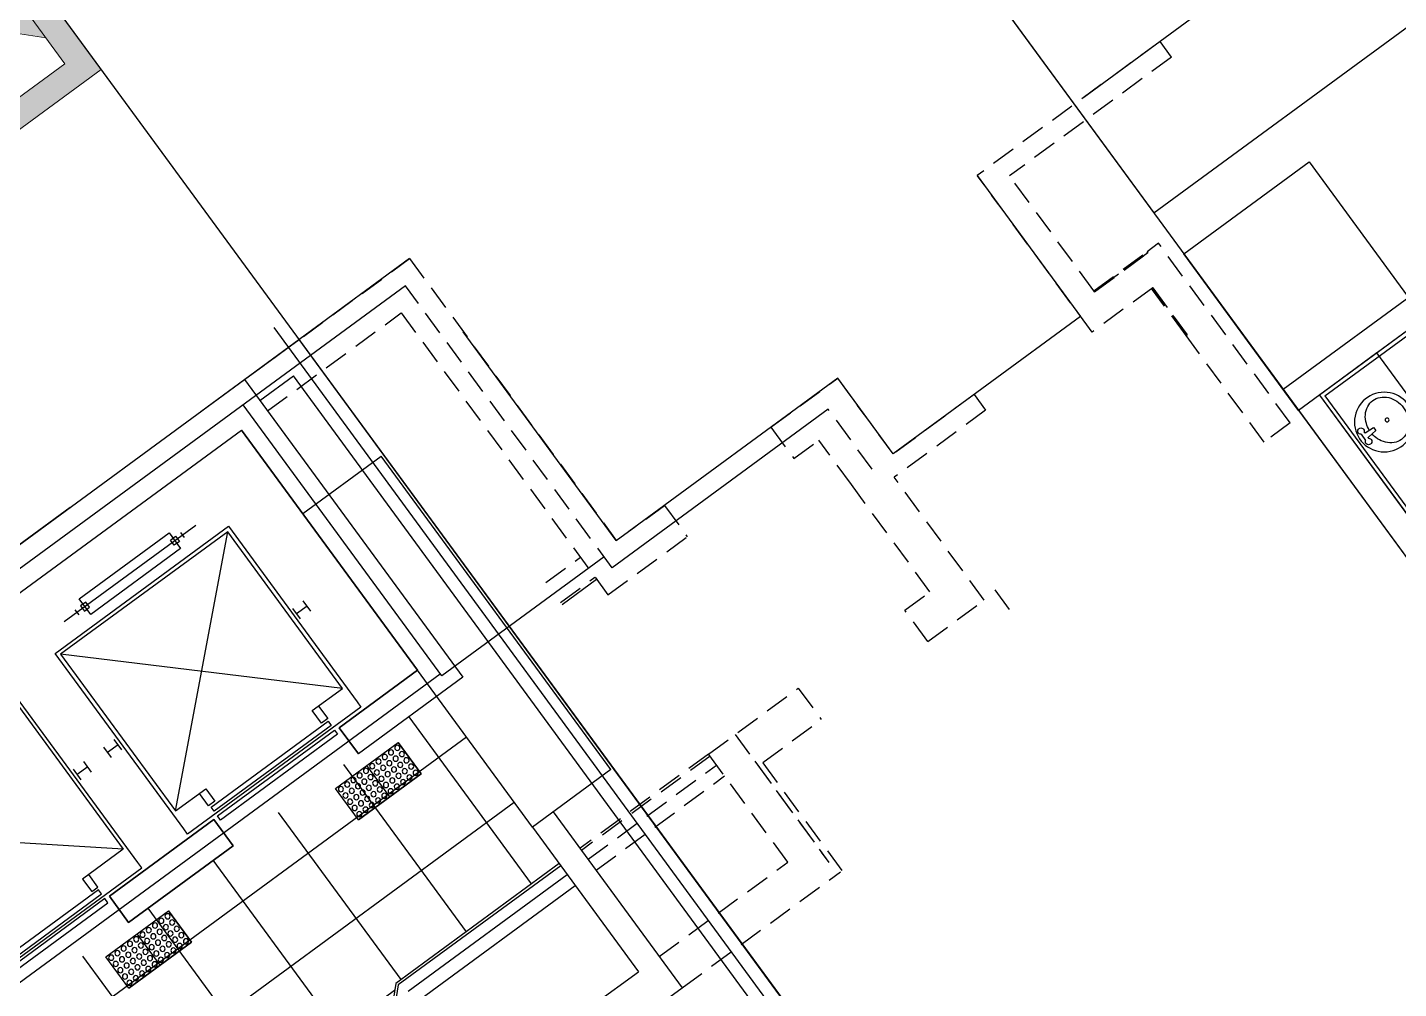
# Model space of a CAD drawing. Header units: millimetres. Extents: x 75184266 to 76346726, y -35850126 to -33679385.
# Drawn here: x 75339655 to 75350244, y -34614490 to -34607070 of the extents above; entities that cross this region are included whole.
import ezdxf

# ---------------------------------------------------------------- set-up
doc = ezdxf.new("R2010")
doc.units = ezdxf.units.MM
doc.header["$LTSCALE"] = 50
doc.header["$MEASUREMENT"] = 0
for name, pattern in [('HIDDEN2', [0.1875, 0.125, -0.0625]), ('XR-지하3층$0$H', [1.3, 0.8, -0.5]), ('XR-지하3층$0$HIDDEN2', [0.1875, 0.125, -0.0625])]:
    doc.linetypes.add(name, pattern=pattern)
doc.layers.get('0').update_dxf_attribs({"linetype": 'CONTINUOUS'})
doc.layers.get('Defpoints').update_dxf_attribs({"color": 51, "linetype": 'CONTINUOUS'})
for name, color, linetype in [('XR-지하3층$0$1712-PL$0$DOOR', 4, 'CONTINUOUS'), ('XR-지하3층$0$1HIDDEN2', 1, 'XR-지하3층$0$HIDDEN2'), ('XR-지하3층$0$5', 5, 'CONTINUOUS'), ('XR-지하3층$0$AA-XXXX-SYMB', 7, 'CONTINUOUS'), ('XR-지하3층$0$hat', 8, 'CONTINUOUS'), ('XR-지하3층$0$W1', 3, 'CONTINUOUS'), ('XR-지하3층$0$XR-1F-PLAN$0$A-EQP1', 1, 'CONTINUOUS'), ('XR-지하3층$0$XR-1F-PLAN$0$A-FIN6', 6, 'CONTINUOUS'), ('XR-지하3층$0$XR-1F-PLAN$0$A-WAL3', 3, 'CONTINUOUS'), ('XR-지하3층$0$일반주차', 8, 'CONTINUOUS'), ('XR-지하3층$0$장애인', 11, 'CONTINUOUS')]:
    doc.layers.add(name, color=color, linetype=linetype)
doc.layers.add('건축', color=8, linetype='CONTINUOUS', plot=False)

# ---------------------------------------------------------------- blocks, each defined once
blk = doc.blocks.new('XR-지하3층$0$일반형 주차')
at = {"layer": 'XR-지하3층$0$일반주차'}
for p, q in [((750.0025255382062, 3865.002096235752), (0.0025255680084229, 3865.002096235752)), ((750.0025255531073, 3735.002096228302), (750.0025255382062, 3865.002096235752)), ((0.0025255531072617, 3735.002096235752), (750.0025255531073, 3735.002096228302))]:
    blk.add_line(p, q, dxfattribs=at)
blk.add_lwpolyline([(2299.999999940395, 4999.999999992549), (-2.98023224e-08, 4999.999999992549), (-1.49011612e-08, 0), (2299.999999985099, 7.4505806e-09)], close=True, dxfattribs=at)
for centre in [(237.502578869462, 3800.000696554781), (562.5025884062052, 3800.000446856022)]:
    blk.add_circle(centre, 17.49999999999998, dxfattribs=at)
blk = doc.blocks.new('XR-지하3층$0$XR-1F-PLAN$0$좌변기')
at = {"layer": 'XR-지하3층$0$XR-1F-PLAN$0$A-EQP1'}
for points in [[(-544.408342204988, 76.07129013910888), (-544.408342204988, 111.0712901391089, 0.4142135623714136), (-554.4083422124384, 121.0712901391089), (-672.4083422049877, 121.0712901391089, 0.4142135623738032), (-682.408342204988, 111.0712901391089), (-682.4083422124387, -318.9287098608911, 0.4142135623727082), (-672.4083422049877, -328.9287098608911), (-554.4083422124384, -328.9287098608911, 0.4142135623743834), (-544.408342204988, -318.9287098608911), (-544.408342204988, -283.9287098608911)], [(-544.408342204988, 111.0712901391089, -0.030636222189718), (-266.4014731198549, 76.37297095358372, -0.0459767933336179), (-84.44178438186646, 33.97125075012445, -0.0422742710004189), (0, 1.8626451e-09), (0, -103.9287098627537)], [(-534.4083422049878, -281.0380072388798, 0.0298669190200423), (-267.5797388404608, -275.0292547717691, 0.0460726925926961), (-87.9552316814661, -233.1189417224377, 0.0305040665674324), (-29.08280790597201, -210.8536791689694, 0.2913024682449105), (-23.54380937665701, -202.284326447174), (-23.4537740200758, -104.9586539249867), (-23.54380936920643, -7.632981410250068, 0.2913024682979765), (-29.08280789852142, 0.936371311545372, 0.030504066566124), (-87.95523167401552, 23.20163386501372, 0.0460726925928861), (-267.5797388404608, 65.11194691248238, 0.029887604324839), (-534.4083422049878, 71.12049260549247)], [(-544.408342204988, -318.9287098608911, 0.030636222189718), (-266.4014731273055, -284.2303906772286, 0.0459767933336179), (-84.44178438186646, -241.828670475632, 0.0422742710004189), (0, -207.8574197255075), (0, -103.9287098627537)]]:
    blk.add_lwpolyline(points, format="xyb", dxfattribs=at)
for points in [[(-667.2524256557226, 63.56331161223351, 0.3360877986061701), (-682.4076904132963, 47.97324294038118), (-682.4089940115807, -255.830662664026, 0.3693323486024567), (-666.2486833184958, -272.7541720662266, 0.0149273449959095), (-534.4083422049878, -281.0380072388798), (-534.4083422049878, 71.12049260549247, 0.0149678927337355)], [(-495.5731726661323, 67.29656207561493, 0.4084310783635554), (-504.4083421975373, 58.31128771230578), (-504.6481005921958, -104.9586539268493), (-504.4083421975373, -268.2285955678672, 0.408431076577041), (-495.5731727257369, -277.2138699311763, 0.0247228948297339), (-268.127798512578, -270.0574911329895, 0.046051375811737), (-89.48502677679062, -228.3584343288094, 0.0305185402999012), (-31.15350143611431, -206.302555732429, 0.2896445831386249), (-28.54379085451365, -202.2619922179729), (-28.45377615839243, -104.9586539249867), (-28.54379085451365, -7.6553156375885, 0.2896445832370718), (-31.15350143611431, -3.614752126857638, 0.0305185402986911), (-89.48502677679062, 18.44112647138536, 0.0460513758119316), (-268.1277985200286, 60.14018327370286, 0.0247228948235403)]]:
    blk.add_lwpolyline(points, format="xyb", close=True, dxfattribs=at)
blk.add_lwpolyline([(-502.4083422124386, -283.9287090133876), (-502.4083422124386, 76.07129098661244), (-682.4083422124387, 76.07129098661244), (-682.4083422124387, -283.9287090133876)], close=True, dxfattribs=at)
blk = doc.blocks.new('XR-지하3층$0$XR-1F-PLAN$0$A$C56F60109')
at = {"layer": 'Defpoints'}
blk.add_line((380.0001911171712, 375.000055078126), (380.0001911171712, 5.50781260245e-05), dxfattribs=at)
at = {"layer": 'XR-지하3층$0$XR-1F-PLAN$0$A-EQP1'}
for p, q in [((15.0001911171712, 410.0771861604298), (15.0001911171712, 25.00005507812602)), ((45.00019111717119, 410.0771861604298), (45.00019111717119, 25.00005507812602)), ((715.0001911171712, 410.0771861604298), (715.0001911171712, 25.00005507812602)), ((745.0001911171712, 410.0771861604298), (745.0001911171712, 25.00005507812602)), ((349.5820472412743, 144.2453754066373), (411.6170017295517, 144.2453754066373)), ((380.0001911171712, 175.3705896406318), (380.0001911171712, 113.3468027316848)), ((0.0001911171711981, 5.000055078126024), (0.0001911171711981, 5.50781260245e-05)), ((10.00019111717119, 25.00005507812602), (50.00019111717119, 25.00005507812602)), ((10.00019111717119, 25.00005507812602), (10.00019111717119, 15.00005507812602)), ((10.00019111717119, 15.00005507812602), (50.00019111717119, 15.00005507812602)), ((50.00019111717119, 25.00005507812602), (50.00019111717119, 15.00005507812602)), ((60.00019111717119, 5.000055078126024), (60.00019111717119, 5.50781260245e-05)), ((617.5001911171712, 50.00005507812602), (142.5001911171712, 50.00005507812602)), ((700.0001911171713, 5.000055078126024), (700.0001911171713, 5.50781260245e-05)), ((750.0001911171713, 25.00005507812602), (710.0001911171713, 25.00005507812602)), ((710.0001911171713, 25.00005507812602), (710.0001911171713, 15.00005507812602)), ((750.0001911171713, 15.00005507812602), (710.0001911171713, 15.00005507812602)), ((750.0001911171713, 25.00005507812602), (750.0001911171713, 15.00005507812602)), ((760.0001911171713, 5.000055078126024), (760.0001911171713, 5.50781260245e-05))]:
    blk.add_line(p, q, dxfattribs=at)
blk.add_lwpolyline([(567.5001911171712, 375.000055078126), (617.5001911171712, 325.000055078126), (617.5001911171712, 5.50781260245e-05), (142.5001911171712, 5.50781260245e-05), (142.5001911171712, 325.000055078126), (192.5001911171712, 375.000055078126)], close=True, dxfattribs=at)
for points in [[(387.1461694599129, 65.8331054651062), (550.1700773895718, 65.8331054651062), (550.1700773895718, 288.2174544592272, 0.2728149114450856), (543.504948309157, 299.5237591254408, 0.0701453895469749), (498.9137640972622, 316.5835033167969, 0.0326795814074845), (447.2710080281831, 324.9177539466764, 0.0236712464797713), (375.1700773895718, 328.3331054651062, 0.0236712464797609), (303.0691467509605, 324.9177539466764, 0.0326795814074358), (251.4263906818815, 316.5835033167969, 0.0701453895468886), (206.8352064681239, 299.5237591254408, 0.2728149111879063), (200.1700773895718, 288.2174544592272), (200.1700773895718, 65.8331054651062), (373.2470344775356, 65.8331054651062)], [(371.325548181776, 17.10826054558856), (374.0716017973608, 86.74239572574152, -0.9999999999999994), (386.3216017973608, 86.74239572574152), (389.0676491302438, 17.10844900057418, -0.4140453846815535), (380.1966017973608, 7.620146188593934, -0.4140453846815539), (371.3255544626153, 17.10844900057418)]]:
    blk.add_lwpolyline(points, format="xyb", dxfattribs=at)
for centre, radius in [((30.0001911171712, 249.287298656709), 15.01692450927824), ((730.0001911171713, 249.287298656709), 15.01692450927824), ((380.0001911171712, 144.2453754066373), 15), ((353.3322534938343, 34.21319938608212), 15.3125), ((407.0609500990249, 34.21319938608212), 15.3125)]:
    blk.add_circle(centre, radius, dxfattribs=at)
for centre, radius, start, end in [((30.0001911171712, 410.0771861604298), 15, 0, 180), ((730.0001911171713, 410.0771861604298), 15, 0, 180), ((10.00019111717119, 5.000055078126024), 10, 90, 180), ((50.00019111717119, 5.000055078126024), 10, 0, 90), ((710.0001911171713, 5.000055078126024), 10, 90, 180), ((750.0001911171713, 5.000055078126024), 10, 0, 90)]:
    blk.add_arc(centre, radius, start, end, dxfattribs=at)
blk = doc.blocks.new('XR-지하3층$0$XR-1F-PLAN$0$1LAVA01')
at = {"layer": 'XR-지하3층$0$XR-1F-PLAN$0$A-EQP1'}
for p, q in [((-29.28768482279702, -30), (29.28768482279338, -30)), ((-29.28768482279338, -58), (-26.19421443939427, -58)), ((-21.21633033438047, -62.53024491801625), (-14, -139)), ((14, -139), (21.21633033438047, -62.53024491801625)), ((26.19421443939427, -58), (29.28768482278974, -58)), ((-14, -139), (14, -139))]:
    blk.add_line(p, q, dxfattribs=at)
blk.add_lwpolyline([(-17.66006731622473, -100.2151275944415, 0.0644354466084722), (-72.49462096960995, -111.8818823128822, 0.0917189060394556), (-131.5218613006982, -145.7771285725248, 0.103598519127684), (-172.3513004790911, -198.3685546648485, 0.113912266631552), (-186, -257.5, 0.113912266631552), (-172.3513004790911, -316.6314453351513, 0.1035985191276849), (-131.5218613006982, -369.2228714274752, 0.091718906039456), (-72.49462096960995, -403.1181176871177, 0.0847847438336928), (0, -415.5, 0.0847847438336931), (72.49462096960995, -403.1181176871177, 0.0917189060394566), (131.5218613006982, -369.2228714274752, 0.1035985191276841), (172.3513004790912, -316.6314453351513, 0.113912266631552), (186, -257.5, 0.1139122666315526), (172.3513004790912, -198.3685546648485, 0.103598519127684), (131.5218613006982, -145.7771285725248, 0.091718906039456), (72.49462096960995, -111.8818823128822, 0.064435446608473), (17.66006731622473, -100.2151275944415, 0.0847847438336915)], format="xyb", dxfattribs=at)
for centre, radius in [((0, -230), 230), ((0, -257.5), 15)]:
    blk.add_circle(centre, radius, dxfattribs=at)
for centre, radius, start, end in [((-50, -44), 25, 34.05579774256928, 325.9442022574497), ((-26.19421443939427, -63), 5, 5.390947441976477, 90), ((26.19421443939427, -63), 5, 90, 174.6090525580235), ((50, -44), 25, 214.0557977425856, 145.9442022574306)]:
    blk.add_arc(centre, radius, start, end, dxfattribs=at)
blk = doc.blocks.new('XR-지하3층$0$1712-PL$0$FSD1000')
at = {"layer": 'XR-지하3층$0$1712-PL$0$DOOR', "color": 9}
for p, q in [((24.99999120959547, -101.3030651947483, 1.77157797812e-05), (864.9999912095955, -101.3031183918938, 1.77157797812e-05)), ((39.99998835974839, -146.3030661446973, 1.77157797812e-05), (849.9999883597483, -146.3031174419447, 1.77157797812e-05))]:
    blk.add_line(p, q, dxfattribs=at)
at = {"layer": 'XR-지하3층$0$1712-PL$0$DOOR', "elevation": 1.77157797812e-05}
for points in [[(25.00004440674093, 738.6969348052518), (24.99999120959547, -101.3030651947483), (69.99999120959546, -101.3030680445954), (70.00004440674093, 738.6969319554047)], [(-5.000018289894796, -251.3030632948503), (-5.000008790404534, -101.3030632948503), (24.99999120959547, -101.3030651947483), (24.99998835974839, -146.3030651947483), (39.99998835974839, -146.3030661446973), (39.99998171010521, -251.3030661446974)], [(894.9999817101051, -251.3031202917919), (894.9999912095954, -101.3031202917918), (864.9999912095955, -101.3031183918938), (864.9999883597484, -146.3031183918938), (849.9999883597483, -146.3031174419447), (849.9999817101053, -251.3031174419448)]]:
    blk.add_lwpolyline(points, close=True, dxfattribs=at)
at = {"layer": 'XR-지하3층$0$1712-PL$0$DOOR', "color": 9}
blk.add_arc((24.99999120959547, -101.3030651947483, 1.77157797812e-05), 840, 359.9999963714621, 86.92910956115757, dxfattribs=at)
blk = doc.blocks.new('XR-지하3층$0$A$C0D98130B')
at = {"layer": 'XR-지하3층$0$W1', "ltscale": 0.5}
for p, q in [((-2369.732555657625, 1629.633286729455, -0.0170782284844293), (270.752870682627, 3566.789622366429, -0.0170435031590195)), ((329.9147730059922, 3486.167854517699, -0.0170487414634314), (270.761904746294, 3566.796250119806, -0.0170487414634314)), ((-2090.170353114605, 1586.680115684867, -0.017035993795325), (389.0573863685131, 3405.531935527921, -0.0170435031590248)), ((389.0573863685131, 3405.531935527921, -0.0170834667888471), (329.9051285162568, 3486.160778969527, -0.0170834667888471)), ((1796.884629387409, 1486.560683920979, -0.0170834667888471), (389.0573863722384, 3405.531935527921, -0.0170834667888471)), ((1635.626942556351, 1368.256168201566, -0.0170834667888471), (227.799699563533, 3287.227419793606, -0.0170834667888471)), ((-2369.732555657625, 1629.633286729455, -0.0170782284844275), (-133.7737024240196, -1418.141772568226, -0.0170782284844275)), ((-2090.170353125781, 1586.680115669966, -0.0170782284844338), (-90.82053144276144, -1138.579569980502, -0.0170782284844338)), ((1796.09964395687, 1486.108319580555, -0.017080462921319), (1634.960402619094, 1367.642523244023, -0.0170852057676651)), ((2329.195727486164, 760.9817335605621, -0.017080462921319), (2168.056486137212, 642.5159372240305, -0.0170852057676651)), ((2506.711723819375, 519.0145630389452, -0.0170834667888471), (2329.254950214178, 760.9010932743548, -0.0170834667888471)), ((2227.149521265179, 561.9677341282367, -0.0170834667888471), (2167.997263424099, 642.59657754004, -0.0170834667888471)), ((-90.82053143531084, -1138.579569995403, -0.0170122877167001), (2227.149521265179, 561.9677341282367, -0.0170804629213189)), ((-133.7737024724483, -1418.141772553324, -0.0170083426808001), (2506.711723819375, 519.0145630389452, -0.0170834667888471)), ((928.8422657251357, 353.632789850235, -0.0170791643400112), (848.2134223319591, 294.4805320203304, -0.0170791643400112)), ((1283.755812946707, -130.1402705460787, -0.0170791643400112), (928.8422657251357, 353.632789850235, -0.0170791643400112)), ((1203.126969568431, -189.2925284206867, -0.0170791643400112), (848.2134223319591, 294.4805320203304, -0.0170791643400112))]:
    blk.add_line(p, q, dxfattribs=at)
at = {"layer": 'XR-지하3층$0$W1', "ltscale": 100}
blk.add_line((-293.7027673833072, -862.0998467057942, -0.0170444390145917), (-90.85084886476399, -1138.601812317967, -0.0170444390145917), dxfattribs=at)
at = {"layer": 'XR-지하3층$0$XR-1F-PLAN$0$A-EQP1'}
for p, q in [((363.9921270944178, 1588.771913304925, -0.0170782284844389), (1085.510944470763, 2118.104411736131, -0.0170782284844389)), ((1103.256621841341, 2093.915758728981, -0.0170782284844389), (381.7378044873477, 1564.583260267973, -0.0170782284844389)), ((970.0201694406568, 1996.168641746044, -0.0170782284844389), (952.2744920700787, 2020.357294782996, -0.0170782284844389)), ((413.9189781956374, 1588.192542091012, -0.0170782284844389), (396.1733008362353, 1612.381195142865, -0.0170782284844389)), ((13.25532685220241, 1331.458614334464, -0.017035993795325), (243.0488619804382, 1500.043525964021, -0.017035993795325)), ((260.7945393510163, 1475.854872912168, -0.017035993795325), (31.00100420787931, 1307.269961297512, -0.017035993795325)), ((31.00100421905518, 1307.269961342215, -0.017035993795325), (13.25532687082886, 1331.458614364266, -0.017035993795325)), ((-1208.270455569029, 435.3027849197387, -0.017035993795325), (-712.404263895005, 799.0882937163115, -0.017035993795325)), ((-694.6585865318774, 774.8996406942606, -0.017035993795325), (-1190.524778194725, 411.1141318678855, -0.017035993795325)), ((-694.6585865318774, 774.8996406942606, -0.017035993795325), (-712.404263895005, 799.0882937163115, -0.017035993795325))]:
    blk.add_line(p, q, dxfattribs=at)
for points, elevation in [([(940.878025472164, 2003.291523560882), (839.9705346599222, 1590.444483757019), (869.1126786656678, 1583.321602031588), (970.0201694555581, 1996.168641880154)], -0.0170782284844389), ([(415.8731671273708, 1618.128826886415), (839.9705346599222, 1590.444483757019), (838.0163457617163, 1560.508198991418), (413.9189782142639, 1588.192542105913)], -0.0170782284844389), ([(-167.6995392590761, 1189.998622074723), (-268.6070300899446, 777.1515822857617), (-239.464886110276, 770.0287005454303), (-138.557395260781, 1182.875740379095)], -0.0170359937953199), ([(-692.7043976262212, 804.8359254449605), (-268.6070300899446, 777.1515822857617), (-270.5612190067768, 747.2152974754572), (-694.6585865318774, 774.8996406942606)], -0.0170359937953199)]:
    blk.add_lwpolyline(points, close=True, dxfattribs=dict(at, elevation=elevation))
at = {"layer": 'XR-지하3층$0$XR-1F-PLAN$0$A-EQP1', "elevation": -0.0170359937953199}
blk.add_lwpolyline([(-1431.558696240186, 739.6606671661137), (-1064.697867318987, 1008.803112477064, -0.9999999999767172), (-1041.036965813487, 976.551573947072), (-1407.897794723511, 707.4091286361219)], format="xyb", dxfattribs=at)
at = {"layer": 'XR-지하3층$0$XR-1F-PLAN$0$A-EQP1', "linetype": 'Continuous', "elevation": -0.0170401796799297}
blk.add_lwpolyline([(-90.85084870085122, -1138.601812645793), (1203.126970354468, -189.2925278246402), (877.789551690221, 254.166109457612), (-416.1882667392492, -695.1431744545697)], close=True, dxfattribs=at)
at = {"layer": 'XR-지하3층$0$XR-1F-PLAN$0$A-FIN6'}
for p, q in [((236.6058863401413, 1458.10919611156, -0.0170782284844389), (-638.8510358482599, 2651.420857071876, -0.0170782284844389)), ((-2060.594224181026, 1546.365693941712, -0.0170751011384028), (-609.2749068997799, 2611.106435358525, -0.0170782284844389)), ((-585.0862535834312, 2628.852112367749, -0.0170328664492889), (-2036.405571129173, 1564.111371353268, -0.017035993795325)), ((-84.3775564543903, -1096.645240113139, -0.017035993795325), (-2065.981700077653, 1604.42579305172, -0.017035993795325)), ((381.7378044910728, 1564.583260282874, -0.0170782284844389), (236.6058863401413, 1458.10919611156, -0.0170782284844389)), ((-84.3775564543903, -1096.645240113139, -0.0170129991436319), (2209.403843909502, 586.1563871353864, -0.0170804629213189))]:
    blk.add_line(p, q, dxfattribs=at)
at = {"layer": 'XR-지하3층$0$XR-1F-PLAN$0$A-WAL3', "ltscale": 5}
for p, q in [((363.9921271130443, 1588.771913319826, -0.0170782284844389), (-493.7191176824271, 2757.89492122829, -0.0170782284844389)), ((243.0488619841635, 1500.043526515364, -0.0170782284844389), (-614.6623827740549, 2669.166534438729, -0.0170782284844389)), ((363.9921271130443, 1588.771913319826, -0.0170782284844389), (243.0488619841635, 1500.043526515364, -0.0170782284844389))]:
    blk.add_line(p, q, dxfattribs=at)
at = {"rotation": 126.293795718509}
blk.add_blockref('XR-지하3층$0$1712-PL$0$FSD1000', (2083.463512029499, 586.6870125234128, -0.0171029215474463), dxfattribs=at)
at = {"layer": 'XR-지하3층$0$XR-1F-PLAN$0$A-EQP1', "rotation": 306.2657939504788}
blk.add_blockref('XR-지하3층$0$XR-1F-PLAN$0$좌변기', (401.0375440046191, 2567.964912578464, -0.0170420629586116), dxfattribs=at)
at = {"layer": 'XR-지하3층$0$XR-1F-PLAN$0$A-EQP1', "extrusion": (0, 0, -1), "xscale": -1, "zscale": -1, "rotation": 143.734870406842}
blk.add_blockref('XR-지하3층$0$XR-1F-PLAN$0$A$C56F60109', (661.6799970641733, 2572.65399697423, 0.017035993795325), dxfattribs=at)
at = {"layer": 'XR-지하3층$0$XR-1F-PLAN$0$A-EQP1', "xscale": -0.9999999999999996, "rotation": 216.2644652505396}
blk.add_blockref('XR-지하3층$0$XR-1F-PLAN$0$좌변기', (-1106.76728906855, 1450.600525051355, -0.017035993795325), dxfattribs=at)
at = {"layer": 'XR-지하3층$0$XR-1F-PLAN$0$A-EQP1', "linetype": 'Continuous', "extrusion": (-4.95176e-11, -5.53307e-11, -1), "zscale": -0.9999999999999998, "rotation": 143.7348703911819}
for p in [(-839.9053422100847, -393.7098592668765, 0.0110576895417114), (-253.300967097283, -824.064206451177, 0.0110577424007402)]:
    blk.add_blockref('XR-지하3층$0$XR-1F-PLAN$0$1LAVA01', p, dxfattribs=at)
blk = doc.blocks.new('XR-지하3층$0$장애인 주차')
at = {"layer": 'XR-지하3층$0$5', "ltscale": 4}
h = blk.add_hatch(color=7, dxfattribs=at)
h.dxf.hatch_style = 1
h.paths.add_polyline_path([(3841.997264835671, -695.0780087946878), (4402.000121470854, -695.0780087946878), (4402.000121470854, -1115.080151271075), (3841.997264835671, -1115.080151271075)])
h.paths.add_polyline_path([(3891.997519892382, -1065.079896214363), (4351.99986641414, -1065.079896214363), (4351.99986641414, -745.0782638514011), (3891.997519892382, -745.0782638514011)], flags=16)
h.paths.add_polyline_path([(3982.199268697524, -989.8749685254544), (3988.055078290212, -973.1311586538368), (4011.176556505419, -981.2174290407376), (4046.302626567036, -898.3408815806098), (4135.870332298697, -898.3408815806098), (4137.145780135219, -880.6026270158372), (4072.273199870749, -880.602627015849), (4072.273199870749, -862.8643724511003), (4138.421227971735, -862.8643724511003), (4142.235960863689, -809.8110830911862, -3.722470104551928), (4160.964472694517, -796.67601004478), (4152.378934681071, -916.0791361453585), (4058.050227145791, -916.0791361453702), (4021.01875284036, -1003.451299681202)], flags=0)
h = blk.add_hatch(color=256, dxfattribs=at)
h.dxf.hatch_style = 1
h.paths.add_polyline_path([(4351.99986641414, -1065.079896214362), (4351.999866414141, -745.0782638514011), (3891.997519892383, -745.0782638514011), (3891.997519892382, -1065.079896214363)])
at = {"layer": 'XR-지하3층$0$hat'}
h = blk.add_hatch(color=7, dxfattribs=at)
edge = h.paths.add_edge_path()
edge.add_line((4160.964472694536, -796.67601004485), (4152.378934681087, -916.0791361454055))
edge.add_line((4152.37893468108, -916.0791361454167), (4058.050227145789, -916.0791361454283))
edge.add_line((4058.050227145791, -916.0791361454167), (4021.018752840348, -1003.451299681236))
edge.add_line((4021.018752840351, -1003.451299681236), (3982.199268697519, -989.874968525477))
edge.add_line((3982.199268697524, -989.874968525477), (3988.055078290214, -973.1311586538714))
edge.add_line((3988.055078290212, -973.1311586538714), (4011.176556505425, -981.2174290407828))
edge.add_line((4011.176556505419, -981.2174290407955), (4046.302626567057, -898.3408815806679))
edge.add_line((4046.302626567061, -898.340881580656), (4135.870332298704, -898.3408815806441))
edge.add_line((4135.870332298706, -898.340881580656), (4137.145780135244, -880.6026270158836))
edge.add_line((4137.145780135244, -880.6026270158836), (4072.273199870745, -880.6026270158953))
edge.add_line((4072.273199870749, -880.6026270158836), (4072.273199870746, -862.8643724511348))
edge.add_line((4072.273199870749, -862.8643724511348), (4138.421227971742, -862.8643724511229))
edge.add_line((4138.421227971745, -862.8643724511348), (4142.235960863693, -809.8110830912447))
edge.add_arc((4140.258635246823, -787.0722665791609), 22.82462689652929, -24.88272667549188, 274.96983382009233, ccw=False)
edge = h.paths.add_edge_path()
edge.add_line((4047.665030254847, -981.4920170499337), (4057.804424407357, -957.5691022683568))
edge.add_arc((4127.470813777448, -941.6413942127928), 71.46396078982474, 192.8780981385994, 416.1688054886157)
edge.add_line((4167.258228158817, -882.277606019873), (4168.678321340426, -862.5277004258722))
edge.add_arc((4127.470813777439, -941.641394212781), 89.20221535457303, 206.535022543775, 422.4865967028556, ccw=False)
at = {"layer": 'XR-지하3층$0$장애인', "lineweight": 5, "true_color": 0xffffff}
blk.add_hatch(color=7, dxfattribs=at).paths.add_polyline_path([(2471.998693153262, 3994.919848728925), (2471.998693153262, -1005.080151271075), (3841.997264835671, -1005.080151271075), (3841.997264835671, -805.0801512710747), (2671.998693153263, -805.0801512710751), (2671.998693153262, 3794.919848728925), (5571.998693153263, 3794.919848728926), (5571.998693153262, -805.080151271075), (4402.000121470854, -805.080151271075), (4402.000121470854, -1005.080151271075), (5771.998693153262, -1005.080151271075), (5771.998693153262, 3994.919848728925)])
h = blk.add_hatch(color=7, dxfattribs=at)
h.paths.add_polyline_path([(5571.998693153262, 2794.914747595385), (5571.998693153262, 3077.758902888156), (4854.837747312696, 3794.919848728925), (4571.993592018897, 3794.919848728925)])
h.paths.add_polyline_path([(4571.993592018706, 3044.916022878447), (4571.993592018645, 2762.071867584627), (5571.998693153263, 1762.066766450834), (5571.998693153263, 2044.910921743602)])
h.paths.add_polyline_path([(4571.993592018483, 2012.068041734125), (4571.993592018423, 1729.223886441228), (5571.998693153262, 729.2187853062899), (5571.99869315326, 1012.062940599053)])
h.paths.add_polyline_path([(5571.99869315326, -303.629195838255), (5571.99869315326, -20.78504054549086), (4571.993592018262, 979.220060589802), (4571.993592018202, 696.3759052969056)])
h.paths.add_polyline_path([(4571.99359201804, -53.62792055452175), (4571.99359201798, -336.4720758474171), (5040.601667441591, -805.080151271075), (5323.445822734374, -805.0801512710751)])
h = blk.add_hatch(color=7, dxfattribs=at)
h.paths.add_polyline_path([(3763.150870514194, 2216.264290113818, -1), (3462.570463011247, 2216.264290113882, -1)])
h.paths.add_polyline_path([(3992.194974712547, 1503.153291136039, -0.3430925305423056), (3870.429412635672, 1283.463612269276), (3381.11380824785, 1193.932868147644), (3089.64061403725, 708.0093506300605, -0.9316528967307836), (2986.990762166922, 769.5822570894251), (3329.523243890798, 1378.635825979506), (3638.530074299372, 1415.295302762543, 0.4460483878234904), (3688.559342324034, 1485.064711287606), (3600.488111895317, 1888.254374792776, -0.5961441325676429), (3698.969839655798, 2008.645807942122), (4213.677944949887, 1850.800996607583), (4443.199970943389, 1569.414632520067, -0.8833640971827884), (4354.906219544061, 1492.991562665783), (4150.936932001604, 1740.869922228085), (3925.143719778168, 1810.1136093145)])
h.paths.add_polyline_path([(4052.621828863025, 1393.018152349396), (4055.397873318553, 1527.544381644268, -1.526545251934503), (3257.253911445657, 820.1519422765429), (3348.0148907452, 968.8766923101947, 1.638056132797179)])
at = {"layer": 'XR-지하3층$0$1HIDDEN2', "color": 11}
for points in [[(4160.96447269452, -796.6760100447573), (4152.378934681071, -916.0791361453585), (4058.050227145791, -916.0791361453702), (4021.01875284036, -1003.451299681202), (3982.199268697524, -989.8749685254544), (3988.055078290212, -973.1311586538368), (4011.176556505419, -981.2174290407376), (4046.302626567036, -898.3408815806098), (4135.870332298697, -898.3408815806098), (4137.145780135219, -880.6026270158372), (4072.273199870749, -880.602627015849), (4072.273199870749, -862.8643724511003), (4138.421227971735, -862.8643724511003), (4142.235960863685, -809.8110830912219)], [(4167.258228158817, -882.2776060198148), (4168.678321340427, -862.5277004258032)]]:
    blk.add_lwpolyline(points, dxfattribs=at)
for centre, radius, start, end in [((4140.258635247797, -787.0722665790381), 22.8246268965323, 335.1172733215335, 274.9698338172116), ((4127.470813777439, -941.6413942127574), 89.20221535457668, 206.5350225406521, 62.48659670311565), ((4127.470813777439, -941.6413942127574), 71.46396078982, 192.8780981454637, 56.1688054908522)]:
    blk.add_arc(centre, radius, start, end, dxfattribs=at)
at = {"layer": 'XR-지하3층$0$5', "lineweight": 5}
for p, q in [((4571.993592018865, 3794.919848728925), (4571.99359201788, -805.1036164912276)), ((5571.998693153045, 2794.914747595602), (4571.99359201868, 3794.919848729143)), ((5571.998693153109, 3077.758902888307), (4854.837747312696, 3794.919848728925)), ((5571.998693152887, 2044.910921743978), (4571.993592018702, 3044.91602287845)), ((5571.998693152824, 1762.066766451273), (4571.993592018458, 2762.071867584813)), ((5571.998693152665, 1012.062940599649), (4571.993592018487, 2012.068041734122)), ((5571.998693152607, 729.2187853069445), (4571.993592018236, 1729.223886441416)), ((5571.998693152449, -20.78504054467885), (4571.993592018271, 979.2200605897937)), ((5571.998693152392, -303.6291958373836), (4571.99359201802, 696.3759052970881)), ((5323.445822734374, -805.080151271075), (4571.993592017399, -53.62792055387945)), ((5040.601667441591, -805.0801512710751), (4571.993592017149, -336.4720758465851))]:
    blk.add_line(p, q, dxfattribs=at)
at = {"layer": 'XR-지하3층$0$5', "ltscale": 4}
for p, q in [((4165.298914032375, -1004.579583198746), (4165.298914032418, -804.5785629718947)), ((4165.298914032418, -804.5785629718947), (4165.298914032399, -904.5790730853205))]:
    blk.add_line(p, q, dxfattribs=at)
at = {"layer": 'XR-지하3층$0$5', "lineweight": 5}
for points in [[(3841.997264835671, -1005.080151271075), (2471.998693153262, -1005.080151271075), (2471.998693153262, 3994.919848728925), (5771.998693153262, 3994.919848728925), (5771.998693153262, -1005.080151271075), (4402.000121470854, -1005.080151271075)], [(3841.997264835671, -805.080151271075), (2671.998693153262, -805.080151271075), (2671.998693153262, 3794.919848728925), (5571.998693153262, 3794.919848728925), (5571.998693153262, -805.080151271075), (4402.000121470854, -805.080151271075)]]:
    blk.add_lwpolyline(points, dxfattribs=at)
at = {"layer": 'XR-지하3층$0$5', "ltscale": 4}
for points in [[(3841.997264835671, -695.0780087946878), (3841.997264835671, -1115.080151271075), (4402.000121470854, -1115.080151271075), (4402.000121470854, -695.0780087946878)], [(3891.997519892382, -745.0782638514011), (3891.997519892382, -1065.079896214363), (4351.99986641414, -1065.079896214363), (4351.99986641414, -745.0782638514011)]]:
    blk.add_lwpolyline(points, close=True, dxfattribs=at)
at = {"layer": 'XR-지하3층$0$장애인', "color": 8, "lineweight": 5}
for p, q in [((3698.969839655798, 2008.645807942122, 0.0001127901416624), (4213.677944949887, 1850.800996607583, 0.0001127901416624)), ((3688.559342332695, 1485.064711247559), (3600.488111895317, 1888.254374792776, 0.0001127901416624)), ((3925.143719778168, 1810.1136093145, 0.0001127901416628), (4150.936931998761, 1740.869922228213, 0.0001127901416628)), ((4213.677944949887, 1850.800996607583, 0.0001127901416624), (4443.199970943389, 1569.414632520067, 0.0001127901416624)), ((4150.936931998761, 1740.869922228213, 0.0001127901416624), (4354.906219542198, 1492.991562667646, 0.0001127901416624)), ((4055.397873318553, 1527.544381644268), (4052.621828863025, 1393.018152349396)), ((3348.0148907452, 968.8766923101947), (3257.253911445657, 820.1519422765429))]:
    blk.add_line(p, q, dxfattribs=at)
at = {"layer": 'XR-지하3층$0$장애인', "color": 7, "lineweight": 5}
for points in [[(3523.087905746778, 2719.914365010331), (2773.084079896087, 2719.914365010489), (2773.084079896117, 2869.915130179697), (3523.087905746808, 2869.915130179538)], [(4473.091731597468, 2719.914365010173), (3723.087905746778, 2719.914365010331), (3723.087905746807, 2869.915130179538), (4473.091731597498, 2869.91513017938)]]:
    blk.add_lwpolyline(points, close=True, dxfattribs=at)
at = {"layer": 'XR-지하3층$0$장애인', "color": 8, "lineweight": 5, "extrusion": (0.9769639672697208, 0.2134043267054538, 0), "elevation": 4221.010056634456}
blk.add_lwpolyline([(616.5749219792176, -1.361e-12), (930.7731202234108, 7.74314296328e-05)], dxfattribs=at)
at = {"layer": 'XR-지하3층$0$장애인', "color": 8, "lineweight": 5}
for points in [[(3992.194974726538, 1503.153291048849, -0.3430925306230898), (3870.429412635905, 1283.463612269276), (3381.11380824785, 1193.932868147644), (3094.00334222139, 715.2825828427982)], [(3094.003420647085, 715.2827374036459, -1.00000207931052), (2986.990762167387, 769.5822570894251), (3329.523243890658, 1378.635825979506), (3639.504234780377, 1415.410873711946)]]:
    blk.add_lwpolyline(points, format="xyb", dxfattribs=at)
blk.add_circle((3612.86066676265, 2216.264290113847), 150.2902037515436, dxfattribs=at)
for centre, radius, start, end in [((3682.273866816963, 1921.827955426305, 0.0001127901416624), 88.40868183990986, 79.114325303064, 202.3184667627445), ((3810.443948158834, 999.9582689007906), 581.6782029713268, 198.0059943864644, 65.09494261077565), ((3632.220671032975, 1472.641407940697), 57.69215153581592, 276.2786130993196, 12.43534843258914), ((4394.302026809838, 1536.692142405893, 0.0001127901416624), 58.83681075443838, 227.9655321143891, 33.79042661822502), ((3809.277803001397, 999.938049550793), 462.3075622753882, 183.8524707476317, 58.23960059225904)]:
    blk.add_arc(centre, radius, start, end, dxfattribs=at)
blk = doc.blocks.new('XR-지하3층$0$점형블럭')
at = {"layer": 'XR-지하3층$0$AA-XXXX-SYMB', "color": 9, "ltscale": 5}
for p, q in [((299.9999999990687, 300.0000000232831), (2.7939677e-09, 300.0000000111759)), ((2.7939677e-09, 300.0000000111759), (0, 0)), ((299.9999999990687, 300.0000000232831), (299.9999999962747, 1.21071935e-08)), ((299.9999999962747, 1.21071935e-08), (-3.7252903e-09, 1.12922862e-08))]:
    blk.add_line(p, q, dxfattribs=at)
at = {"layer": 'XR-지하3층$0$AA-XXXX-SYMB', "color": 9, "ltscale": 2}
for centre in [(29.99999998963904, 270.0000000037253), (29.99999998603016, 210.0000000022119), (89.99999998422571, 270.000000007567), (89.99999998061683, 210.00000000617), (149.9999999842839, 270.0000000221189), (149.999999980675, 210.0000000206055), (209.9999999842839, 270.0000000235159), (209.9999999806751, 210.0000000221189), (269.9999999842839, 270.0000000194413), (269.9999999806751, 210.000000017928), (30.00000000116415, 149.9999999970896), (29.99999999382999, 89.9999999955762), (89.99999999575084, 150.0000000009313), (89.99999998841668, 89.99999999941791), (149.999999995809, 150.0000000153668), (149.9999999884749, 90.00000001396982), (209.999999995809, 150.0000000168802), (209.9999999884749, 90.00000001536682), (269.9999999958091, 150.0000000126892), (269.9999999884749, 90.00000001129229), (30.0000000015134, 29.99999998661224), (89.9999999961001, 29.99999999045395), (149.9999999961583, 30.00000000500586), (209.9999999961583, 30.00000000640284), (269.9999999961583, 30.00000000232831)]:
    blk.add_circle(centre, 20.00000000049683, dxfattribs=at)

msp = doc.modelspace()

# ---------------------------------------------------------------- hatches: boundary and pattern name
at = {"layer": '건축', "ltscale": 100}
h = msp.add_hatch(dxfattribs=at)
h.set_pattern_fill('NET', color=256, scale=5000, angle=36.2506746363227)
h.set_pattern_definition([(36.2506746363227, (-7667789.63896513, -52797022.89741842), (-369.5744649409118, 504.0235261013505), []), (126.2506746363227, (-7667789.63896513, -52797022.89741842), (-504.0235261013506, -369.5744649409117), [])])
h.paths.add_polyline_path([(75338533.16162774, -34615188.57695868), (75336936.74815601, -34613011.08665395), (75337267.3167984, -34612768.69771214), (75335858.07197273, -34610826.01258285), (75334709.4148747, -34611655.86339486), (75334818.7397138, -34611804.98126528), (75333846.64701504, -34612517.6649804), (75337793.70230988, -34617900.63625181), (75341317.93109842, -34615316.86983822), (75341989.01602079, -34616232.22224405), (75342892.27125828, -34615570.00628533), (75342424.78835058, -34614932.36477377), (75342498.89723024, -34614451.0518649), (75343761.57538962, -34613525.32722695), (75342815.5390123, -34612234.97255748), (75338863.79463226, -34615132.16936766), (75338952.48426959, -34615253.14105124), (75338710.54090238, -34615430.52032588)])

# ---------------------------------------------------------------- linework, layer by layer
at = {"layer": '건축'}
for p, q in [((75333997.72589812, -34598902.49273659), (75360575.1279543, -34635153.56260327)), ((75342305.15718208, -34600251.68843628), (75363494.51401548, -34629153.56730965)), ((75336936.74815603, -34613011.08665394), (75341332.05266008, -34609788.69649804)), ((75345839.82839912, -34610017.73360632), (75344170.41916548, -34611241.65060131)), ((75342667.72023426, -34612033.35507593), (75341307.81246205, -34610178.45592745)), ((75340954.78511657, -34610914.66017447), (75339938.62297435, -34611659.65312793)), ((75340797.80199213, -34613119.08329598), (75341201.27024399, -34610963.34366195)), ((75340868.75698644, -34611008.73015284), (75340839.193774, -34610968.40625831)), ((75340054.21431689, -34611605.90704411), (75340024.65110445, -34611565.58314957)), ((75341762.98274565, -34611636.49228259), (75341703.85632078, -34611555.84449352)), ((75341814.06732228, -34611537.04196317), (75341733.41953322, -34611596.16838805)), ((75341843.63053472, -34611577.36585771), (75341784.50410984, -34611496.71806864)), ((75342088.16661717, -34612173.06049792), (75339910.90561895, -34611909.36646)), ((75342062.86181626, -34612476.80326253), (75342667.72023426, -34612033.35507593)), ((75342210.67787847, -34612678.42273518), (75342062.86181626, -34612476.80326253)), ((75340303.2577636, -34612706.68057289), (75340244.13133872, -34612626.03278382)), ((75340273.69455115, -34612666.35667835), (75340354.34234022, -34612607.23025347)), ((75340383.90555267, -34612647.554148), (75340324.77912778, -34612566.90635894)), ((75340150.02696437, -34612819.02078015), (75340090.90053949, -34612738.37299109)), ((75340069.3791753, -34612878.14720503), (75340010.25275043, -34612797.49941597)), ((75340120.46375193, -34612778.69688562), (75340039.81596287, -34612837.8233105)), ((75340394.5630468, -34613414.71542037), (75338056.00647046, -34613269.27423222)), ((75341242.90440969, -34613387.93983373), (75341095.0883475, -34613186.32036106)), ((75343761.57538961, -34613525.32722695), (75342498.89723024, -34614451.05186493)), ((75342596.05565478, -34614510.016528), (75343823.65813573, -34613610.00740547)), ((75340436.42651904, -34613979.20408251), (75340288.61045682, -34613777.58460986)), ((75342498.89723024, -34614451.05186493), (75342424.78835058, -34614932.36477377))]:
    msp.add_line(p, q, dxfattribs=at)
at = {"layer": '건축', "linetype": 'HIDDEN2', "ltscale": 30}
for p, q in [((75348401.85830602, -34607178.4286299), (75346990.52199815, -34608213.14106471)), ((75348490.54794332, -34607299.4003135), (75348401.85830604, -34607178.42862993)), ((75341332.05266008, -34609788.69649805), (75342606.28774004, -34608854.49897563)), ((75342606.28774004, -34608854.49897563), (75344202.70121175, -34611031.98928039)), ((75344170.41916548, -34611241.65060131), (75342574.00569375, -34609064.16029655)), ((75348345.17554791, -34609079.92463639), (75347877.41837135, -34609422.8579007)), ((75342541.72364748, -34609273.82161746), (75344138.13711919, -34611451.31192222)), ((75346179.80534215, -34610481.45839342), (75345839.82839912, -34610017.73360632)), ((75347054.81092283, -34610025.94743445), (75346349.14276855, -34610543.30365214)), ((75346624.55561906, -34611426.35108112), (75346018.50976403, -34610599.71124317)), ((75347043.87826088, -34611490.91517364), (75346349.14276855, -34610543.30365214)), ((75344573.68104127, -34610760.00772608), (75344751.0603159, -34611001.95109328)), ((75346431.00092508, -34611568.25450093), (75346624.55561906, -34611426.35108112)), ((75346608.38019973, -34611810.19786813), (75347043.87826087, -34611490.91517365)), ((75344914.82249086, -34612679.83128852), (75345608.39347664, -34612171.34403469)), ((75345334.14513269, -34612744.39538107), (75345785.7727513, -34612413.28740188)), ((75345120.47435297, -34612529.05890509), (75345844.77305776, -34613516.99432116)), ((75344914.82249086, -34612679.83128852), (75343922.87096773, -34613407.0743772)), ((75344926.64777583, -34612695.96084633), (75343934.6962527, -34613423.20393502)), ((75345271.2467364, -34612734.71076719), (75345844.77305774, -34613516.99432117)), ((75343984.95371385, -34613491.75455572), (75344976.90523697, -34612764.51146704)), ((75344047.03645997, -34613576.43473424), (75345038.9879831, -34612849.19164556))]:
    msp.add_line(p, q, dxfattribs=at)
at = {"layer": '건축', "ltscale": 20}
msp.add_line((75350063.43485859, -34620989.04171163, -7.15582531903582e-09), (75341559.86436763, -34609386.63953359, -7.15582531903582e-09), dxfattribs=at)
at = {"layer": '건축', "ltscale": 0.5}
for p, q in [((75341332.05266008, -34609788.69649805), (75341752.78567411, -34609480.23689915)), ((75348768.13718924, -34619049.09799385), (75341752.78601195, -34609480.23665146)), ((75341450.30596036, -34609949.99174587), (75341709.74361397, -34609759.78552979)), ((75348488.58876136, -34619006.05526561), (75341709.74361397, -34609759.78552979)), ((75341780.80756603, -34610823.65018673), (75342385.66001067, -34610380.1938526)), ((75344159.48534712, -34612799.60363112), (75342385.66001065, -34610380.19385259)), ((75343554.63290252, -34613243.05996522), (75342667.72023426, -34612033.35507593)), ((75344159.4853471, -34612799.60363109), (75343554.63290252, -34613243.05996522)), ((75343773.40067458, -34613541.45678477), (75342517.40359683, -34614462.28322931)), ((75342693.21407929, -34614568.98119111), (75343885.74088185, -34613694.68758399)), ((75342517.40359683, -34614462.28322931), (75342445.81610182, -34614927.22057042))]:
    msp.add_line(p, q, dxfattribs=at)
at = {"layer": '건축', "linetype": 'XR-지하3층$0$H', "ltscale": 50}
msp.add_lwpolyline([(75354668.1915172, -34602584.30541618), (75346990.52199814, -34608213.1410647), (75347788.728734, -34609301.88621711), (75346341.10092026, -34610363.20554366), (75345912.43433993, -34609778.50907298), (75344202.70121175, -34611031.9892804), (75342606.28774002, -34608854.49897564), (75336936.74815601, -34613011.08665394), (75338533.16162772, -34615188.57695869), (75336137.92230506, -34616944.63176838), (75333225.94587968, -34612972.72815669), (75334818.73971379, -34611804.98126528), (75333523.87100896, -34610038.79468475), (75334007.75774336, -34609684.03613548), (75329993.0734942, -34604208.05125807)], dxfattribs=at)
at = {"layer": '건축', "linetype": 'HIDDEN2', "ltscale": 30}
for points in [[(75348490.54794332, -34607299.4003135), (75347240.50721362, -34608215.85989854)], [(75347877.41837135, -34609422.8579007), (75346990.52199815, -34608213.14106471)], [(75347890.89788727, -34609102.98557824), (75347240.50721362, -34608215.85989854)], [(75348390.9141795, -34608736.40174401), (75348302.20161152, -34608801.4408114)], [(75349407.88868739, -34610123.54371592), (75348390.9141795, -34608736.40174401)], [(75347890.89788727, -34609102.98557824), (75347896.81052977, -34609111.05035717), (75348308.114254, -34608809.5055903), (75348302.2016115, -34608801.44081139)], [(75348603.17968091, -34609448.75232962), (75348611.24445984, -34609442.83968713), (75348345.17554791, -34609079.92463639), (75348337.110769, -34609085.83727887)], [(75341509.43193471, -34610030.63986524), (75342541.72364748, -34609273.82161746)], [(75349206.26921472, -34610271.35977813), (75348603.17968091, -34609448.75232962)], [(75345396.28848974, -34610156.91819232), (75345912.43433994, -34609778.50907297)], [(75346341.10092029, -34610363.20554366), (75345912.43433994, -34609778.50907297)], [(75346966.12128556, -34609904.97575086), (75346341.10092029, -34610363.20554367)], [(75346966.12128556, -34609904.97575086), (75347054.81092286, -34610025.94743443)], [(75345396.28848974, -34610156.91819232), (75345573.66776438, -34610398.86155951)], [(75345396.28848974, -34610156.91819232), (75345573.66776438, -34610398.86155951)], [(75349407.88868739, -34610123.54371592), (75349206.26921472, -34610271.35977813)], [(75345573.66776438, -34610398.86155951), (75345767.2224583, -34610256.95813967)], [(75346018.50976403, -34610599.71124317), (75345767.22245832, -34610256.95813969)], [(75344202.70121175, -34611031.98928039), (75344573.68104127, -34610760.00772608)], [(75344573.68104127, -34610760.00772608), (75344751.0603159, -34611001.95109328)], [(75344138.13711919, -34611451.31192222), (75344751.0603159, -34611001.95109328)], [(75343659.14470764, -34611356.09677438), (75343925.28198965, -34611160.9798816)], [(75343771.48697895, -34611509.32606034), (75344037.6221969, -34611314.21068081)], [(75347240.09446184, -34611564.05341587), (75347110.01632711, -34611386.62827995)], [(75346608.38019973, -34611810.19786812), (75346431.0009251, -34611568.25450093)], [(75345608.39347664, -34612171.34403469), (75345785.7727513, -34612413.28740188)], [(75345526.78098832, -34613514.53590529), (75344914.82249086, -34612679.83128852)], [(75345946.10363016, -34613579.09999787), (75345334.14513269, -34612744.39538107)], [(75344534.8294652, -34614241.77899399), (75345526.78098832, -34613514.53590529)], [(75344712.20873983, -34614483.72236117), (75345934.00646178, -34613587.9689616)]]:
    msp.add_lwpolyline(points, dxfattribs=at)
at = {"layer": '건축', "elevation": 5.193267e-10}
msp.add_lwpolyline([(75350439.69599332, -34609317.48151293), (75349471.92252488, -34610026.998612), (75348585.02615106, -34608817.28177641), (75349552.7996195, -34608107.76467735)], close=True, dxfattribs=at)
at = {"layer": '건축', "linetype": 'HIDDEN2', "ltscale": 30}
for points in [[(75347896.81052977, -34609111.05035717), (75347890.89788729, -34609102.98557826), (75348302.20161152, -34608801.4408114), (75348308.114254, -34608809.5055903)], [(75348337.110769, -34609085.83727887), (75348345.17554791, -34609079.92463639), (75348611.24445984, -34609442.83968713), (75348603.17968091, -34609448.75232962)]]:
    msp.add_lwpolyline(points, close=True, dxfattribs=at)
at = {"layer": '건축'}
for points in [[(75342574.00569375, -34609064.16029655), (75337146.40947695, -34613043.36870021)], [(75341332.05266008, -34609788.69649804), (75343017.15576911, -34612087.15848641)], [(75342854.26328667, -34612076.38633898), (75341319.93256107, -34609983.57621274)], [(75339320.83698805, -34614487.1017084), (75338715.97857006, -34614930.54989499), (75337356.07079786, -34613075.65074649), (75341307.81246205, -34610178.45592744), (75342667.72023426, -34612033.35507593), (75342062.86181626, -34612476.80326253)], [(75341902.67670232, -34612309.05127514), (75341973.62841217, -34612405.82862202), (75341925.23973873, -34612441.30447695), (75341854.28802888, -34612344.52713007), (75342088.16661717, -34612173.06049792), (75341201.27024399, -34610963.34366195), (75339910.90561895, -34611909.36646), (75340797.80199213, -34613119.08329598), (75341031.68058042, -34612947.61666384), (75341102.63229027, -34613044.39401072), (75341054.24361683, -34613079.86986564), (75340983.29190698, -34612983.09251876)], [(75344108.33641936, -34611156.97042279), (75342854.26328667, -34612076.38633898)], [(75343783.3124812, -34611525.45545886), (75344049.44748187, -34611330.34023862)], [(75338668.91491757, -34615120.04926863), (75342842.43800169, -34612060.25678117)], [(75343017.15576911, -34612087.15848641), (75342210.67787845, -34612678.42273519)], [(75339209.04054755, -34614283.87386609), (75339279.9922574, -34614380.65121297), (75339328.38093084, -34614345.17535804), (75339257.42922099, -34614248.39801116), (75338942.90284364, -34614478.99106819), (75338056.00647046, -34613269.27423222), (75339507.66667363, -34612204.9985844), (75340394.5630468, -34613414.71542037), (75340080.03666945, -34613645.3084774), (75340150.9883793, -34613742.08582428), (75340199.37705274, -34613706.60996934), (75340128.42534289, -34613609.83262248)], [(75342062.86181626, -34612476.80326253), (75342210.67787845, -34612678.42273519)], [(75341095.0883475, -34613186.32036106), (75340288.61045682, -34613777.58460986)], [(75340288.61045682, -34613777.58460986), (75341095.0883475, -34613186.32036106)], [(75341095.0883475, -34613186.32036106), (75341242.90440969, -34613387.93983373)], [(75341242.90440969, -34613387.93983373), (75340436.42651902, -34613979.20408252)], [(75340436.42651904, -34613979.20408251), (75341242.90440969, -34613387.93983373)], [(75340288.61045682, -34613777.58460986), (75340436.42651902, -34613979.20408252)], [(75344026.7321116, -34614614.28740813), (75344373.53388707, -34614360.03184374)], [(75344446.05475342, -34614678.85150068), (75344712.20873983, -34614483.72236117)]]:
    msp.add_lwpolyline(points, dxfattribs=at)
for points in [[(75341207.72665325, -34610921.41139776), (75342201.0505912, -34612276.29425406), (75342201.0505912, -34612276.29425406), (75342230.61380364, -34612316.61814859), (75340891.86050516, -34613298.11680157), (75340862.29729272, -34613257.79290704), (75340862.29729272, -34613257.79290704), (75339868.97335477, -34611902.91005075)], [(75340837.83435708, -34611093.39886603), (75340144.26337112, -34611601.88611998), (75340055.5737338, -34611480.91443639), (75340749.14471976, -34610972.42718243)], [(75340828.43309192, -34611038.29336527), (75340788.10919738, -34611067.85657772), (75340758.54598494, -34611027.53268319), (75340798.86987948, -34610997.96947073)], [(75340094.53821142, -34611576.34383167), (75340134.86210595, -34611546.78061923), (75340105.29889351, -34611506.4567247), (75340064.97499898, -34611536.01993714)], [(75338014.07420628, -34613262.81782296), (75339007.39814423, -34614617.70067925), (75339007.39814423, -34614617.70067925), (75339036.96135667, -34614658.02457378), (75340537.01023328, -34613558.27307104), (75340507.44702084, -34613517.94917651), (75340507.44702084, -34613517.94917651), (75339514.12308288, -34612163.06632022)], [(75342000.44822395, -34612459.32346006), (75341097.19298641, -34613121.5394187), (75341073.54241647, -34613089.28030308), (75341976.79765399, -34612427.06434442)], [(75342050.11442085, -34612527.06760287), (75341146.85918331, -34613189.28356151), (75341123.20861337, -34613157.02444589), (75342026.46385089, -34612494.80848725)], [(75342211.36461402, -34613186.42178297), (75342033.90786748, -34612944.53523292), (75342517.68096758, -34612589.62173975), (75342695.13771413, -34612831.50828981)], [(75339322.941627, -34614422.32076602), (75340226.19686452, -34613760.10480738), (75340202.54629457, -34613727.84569176), (75339299.29105704, -34614390.0616504)], [(75339372.60782388, -34614490.06490884), (75340275.86306141, -34613827.8489502), (75340252.21249147, -34613795.58983458), (75339348.95725395, -34614457.80579321)], [(75340437.11325453, -34614487.20313019), (75340259.65650798, -34614245.31658014), (75340743.42960809, -34613890.40308697), (75340920.88635464, -34614132.28963703)]]:
    msp.add_lwpolyline(points, close=True, dxfattribs=at)
at = {"layer": '건축', "ltscale": 100}
msp.add_lwpolyline([(75342033.90786748, -34612944.53523292), (75342517.68096757, -34612589.62173976)], dxfattribs=at)
at = {"layer": '건축', "ltscale": 0.5}
for points in [[(75343715.92848064, -34613124.80711547), (75344712.20873983, -34614483.72236117)], [(75343554.63290252, -34613243.05996522), (75344373.53388707, -34614360.03184374)]]:
    msp.add_lwpolyline(points, dxfattribs=at)

# ---------------------------------------------------------------- block references
at = {"layer": '건축', "rotation": 306.2469333594607}
msp.add_blockref('XR-지하3층$0$일반형 주차', (75346994.02065778, -34606647.2089219), dxfattribs=at)
at = {"layer": '건축', "xscale": -1, "rotation": 126.2469345521213}
msp.add_blockref('XR-지하3층$0$장애인 주차', (75336000.81898984, -34603334.55017411), dxfattribs=at)
at = {"layer": '건축', "ltscale": 0.5, "rotation": 269.9999999916485}
for p in [(75350771.86072591, -34609999.56669111, 0.01704443953391837), (75350771.8607259, -34609999.56669111, 0.01704443953391837)]:
    msp.add_blockref('XR-지하3층$0$A$C0D98130B', p, dxfattribs=at)
at = {"layer": '건축', "ltscale": 2, "xscale": -1, "rotation": 126.2651231999259}
for p in [(75342517.68096758, -34612589.62173975), (75342275.79441753, -34612767.07848633), (75340743.42960809, -34613890.40308697), (75340501.54305804, -34614067.85983355)]:
    msp.add_blockref('XR-지하3층$0$점형블럭', p, dxfattribs=at)

doc.saveas('drawing.dxf')
